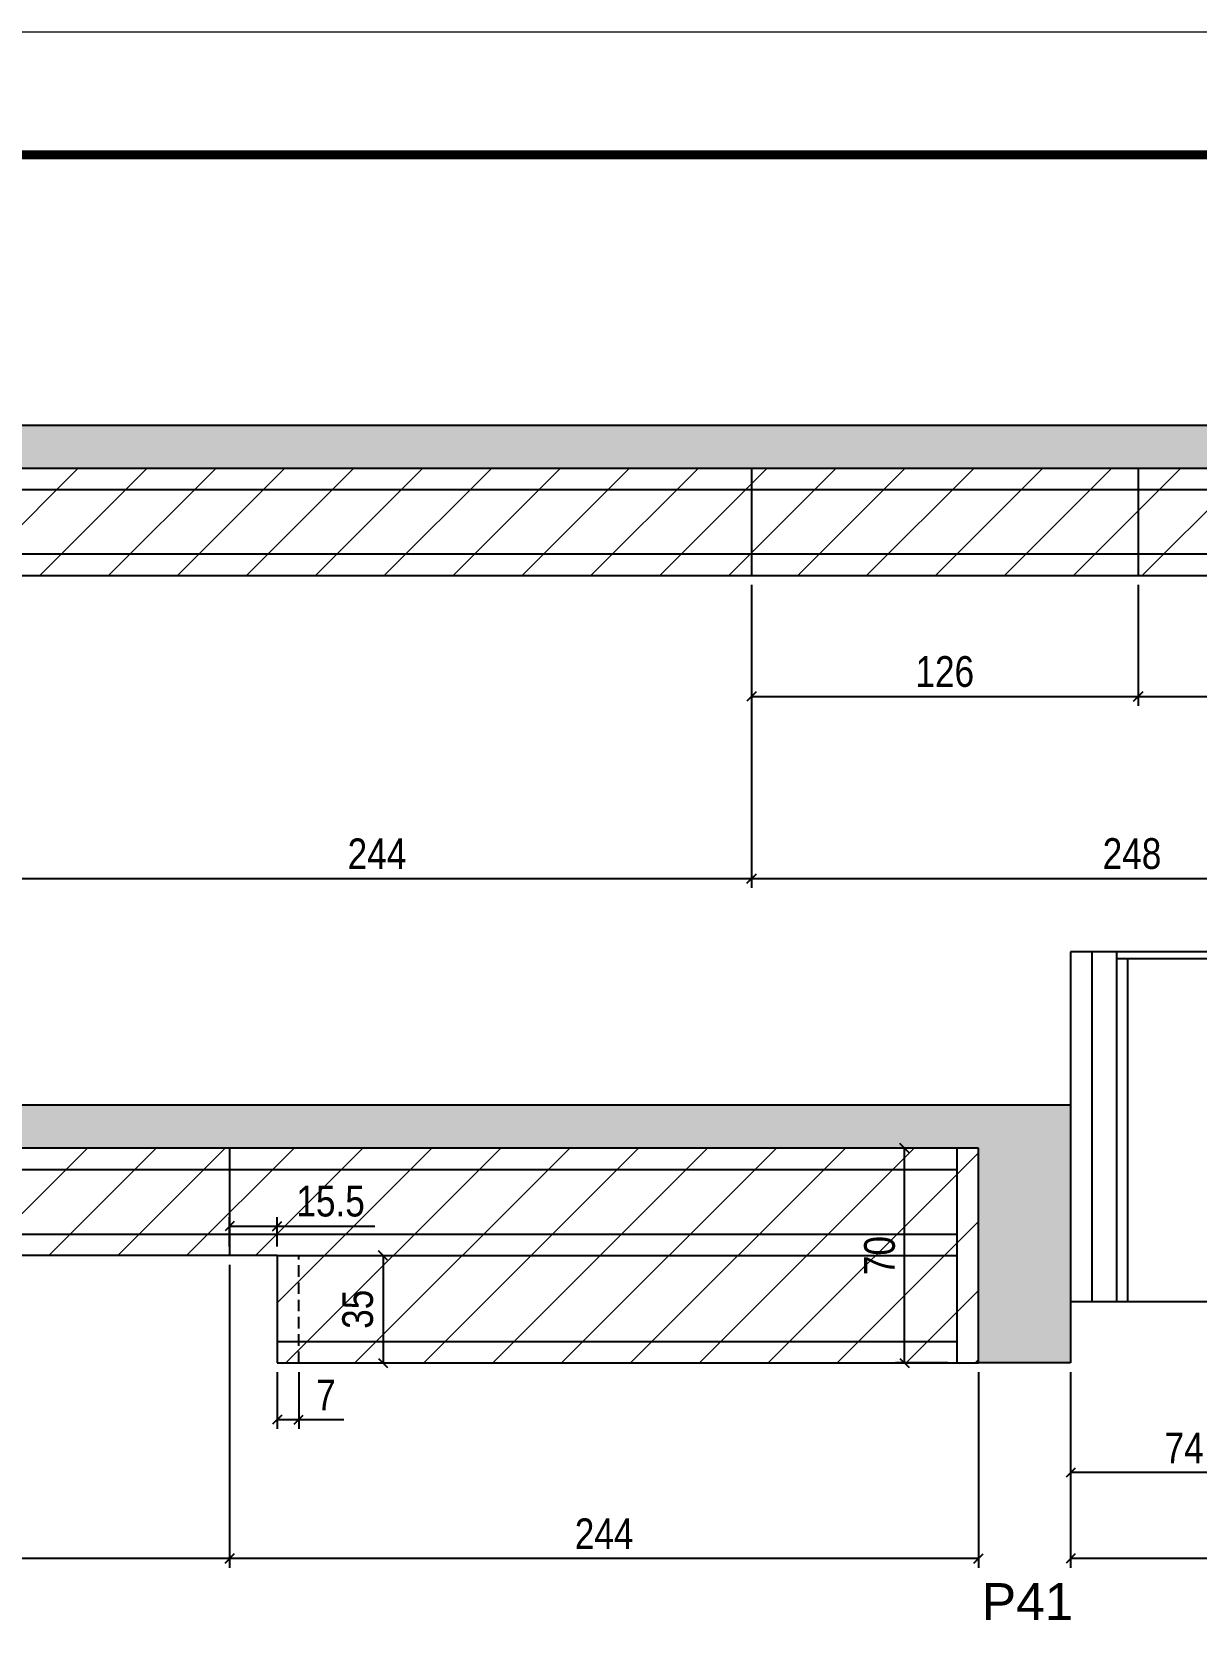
# Model space of a CAD drawing. Extents: x 3309 to 10008, y -2522 to 14608.
# Drawn here: x 8924 to 9304, y 12937 to 13459 of the extents above; entities that cross this region are included whole.
import ezdxf

# ---------------------------------------------------------------- set-up
doc = ezdxf.new("R2010")
doc.units = 0
doc.linetypes.add('DASHED', pattern=[0.75, 0.5, -0.25])
doc.linetypes.add('HIDDEN', pattern=[0.375, 0.25, -0.125])
for name, color, linetype in [('5', 5, 'Continuous'), ('COTA', 241, 'Continuous'), ('Painéis', 200, 'Continuous'), ('SARR_2.2x7', 40, 'Continuous'), ('SARR_3.5x7', 81, 'Continuous')]:
    doc.layers.add(name, color=color, linetype=linetype)
for name, color, linetype, lineweight in [('Folhas', 255, 'Continuous', 9), ('Hachura', 251, 'Continuous', 9), ('SARRAFO DE PRESSAO', 251, 'DASHED', 9)]:
    doc.layers.add(name, color=color, linetype=linetype, lineweight=lineweight)
doc.styles.add('COTA TECNICA', font='techl___.ttf', dxfattribs={"height": 10})
doc.styles.get("Standard").update_dxf_attribs({"font": 'arial.ttf'})
doc.dimstyles.new('PAINEL', dxfattribs={"dimtxt": 10, "dimasz": 3, "dimexe": 3, "dimexo": 3, "dimgap": 3, "dimtad": 1, "dimdec": 1, "dimzin": 12, "dimdsep": 46, "dimtxsty": 'COTA TECNICA', "dimblk1": 'OBLIQUE', "dimblk2": 'OBLIQUE', "dimsah": 1, "dimcen": 0.9, "dimclrd": 4, "dimclre": 4, "dimclrt": 240, "dimadec": 1, "dimazin": 3, "dimtfac": 1, "dimtdec": 1, "dimtmove": 0, "dimatfit": 3, "dimfxl": 1, "dimtolj": 1, "dimtzin": 12, "dimarcsym": 0})

# ---------------------------------------------------------------- blocks, each defined once
blk = doc.blocks.new('9999999999')
at = {"layer": 'Folhas'}
blk.add_lwpolyline([(98138.98, 34190.21), (99623.98, 34190.21), (99623.98, 35240.21), (98138.98, 35240.21)], close=True, dxfattribs=at)
at = {"layer": 'Folhas', "color": 30, "const_width": 3}
blk.add_lwpolyline([(98213.98, 34230.21), (99583.98, 34230.21), (99583.98, 35200.21), (98213.98, 35200.21)], close=True, dxfattribs=at)
blk = doc.blocks.new('_Oblique')
at = {"color": 0, "linetype": 'ByBlock', "lineweight": -2}
blk.add_line((-0.5, -0.5), (0.5, 0.5), dxfattribs=at)
blk = doc.blocks.new('*D2495')
at = {"layer": 'COTA', "color": 4, "lineweight": -2, "transparency": 16777216}
for p, q in [((8914.64, 13279.19), (8914.64, 13180.47)), ((9158.64, 13279.19), (9158.64, 13180.47)), ((8914.64, 13183.47), (9158.64, 13183.47))]:
    blk.add_line(p, q, dxfattribs=at)
at = {"layer": 'Defpoints', "color": 0, "transparency": 16777216}
for p in [(8914.64, 13282.19), (9158.64, 13282.19), (9158.64, 13183.47)]:
    blk.add_point(p, dxfattribs=at)
at = {"layer": 'COTA', "color": 4, "lineweight": -2, "transparency": 16777216, "xscale": 3, "yscale": 3, "zscale": 3, "rotation": 180}
blk.add_blockref('_Oblique', (8914.64, 13183.47), dxfattribs=at)
at = {"layer": 'COTA', "color": 4, "lineweight": -2, "transparency": 16777216, "xscale": 3, "yscale": 3, "zscale": 3}
blk.add_blockref('_Oblique', (9158.64, 13183.47), dxfattribs=at)
at = {"layer": 'COTA', "color": 240, "transparency": 16777216, "insert": (9036.64, 13191.55), "char_height": 10, "attachment_point": 5, "style": 'COTA TECNICA'}
blk.add_mtext('\\A1;244', dxfattribs=at)
blk = doc.blocks.new('*D2496')
at = {"layer": 'COTA', "color": 4, "lineweight": -2, "transparency": 16777216}
for p, q in [((9158.64, 13279.19), (9158.64, 13180.47)), ((9406.64, 13279.19), (9406.64, 13180.47)), ((9158.64, 13183.47), (9406.64, 13183.47))]:
    blk.add_line(p, q, dxfattribs=at)
at = {"layer": 'Defpoints', "color": 0, "transparency": 16777216}
for p in [(9158.64, 13282.19), (9406.64, 13282.19), (9406.64, 13183.47)]:
    blk.add_point(p, dxfattribs=at)
at = {"layer": 'COTA', "color": 4, "lineweight": -2, "transparency": 16777216, "xscale": 3, "yscale": 3, "zscale": 3, "rotation": 180}
blk.add_blockref('_Oblique', (9158.64, 13183.47), dxfattribs=at)
at = {"layer": 'COTA', "color": 4, "lineweight": -2, "transparency": 16777216, "xscale": 3, "yscale": 3, "zscale": 3}
blk.add_blockref('_Oblique', (9406.64, 13183.47), dxfattribs=at)
at = {"layer": 'COTA', "color": 240, "transparency": 16777216, "insert": (9282.64, 13191.57), "char_height": 10, "attachment_point": 5, "style": 'COTA TECNICA'}
blk.add_mtext('\\A1;248', dxfattribs=at)
blk = doc.blocks.new('*D2500')
at = {"layer": 'COTA', "color": 4, "lineweight": -2, "transparency": 16777216}
for p, q in [((9158.64, 13279.19), (9158.64, 13239.78)), ((9284.64, 13279.19), (9284.64, 13239.78)), ((9158.64, 13242.78), (9284.64, 13242.78))]:
    blk.add_line(p, q, dxfattribs=at)
at = {"layer": 'Defpoints', "color": 0, "transparency": 16777216}
for p in [(9158.64, 13282.19), (9284.64, 13282.19), (9284.64, 13242.78)]:
    blk.add_point(p, dxfattribs=at)
at = {"layer": 'COTA', "color": 4, "lineweight": -2, "transparency": 16777216, "xscale": 3, "yscale": 3, "zscale": 3, "rotation": 180}
blk.add_blockref('_Oblique', (9158.64, 13242.78), dxfattribs=at)
at = {"layer": 'COTA', "color": 4, "lineweight": -2, "transparency": 16777216, "xscale": 3, "yscale": 3, "zscale": 3}
blk.add_blockref('_Oblique', (9284.64, 13242.78), dxfattribs=at)
at = {"layer": 'COTA', "color": 240, "transparency": 16777216, "insert": (9221.64, 13250.88), "char_height": 10, "attachment_point": 5, "style": 'COTA TECNICA'}
blk.add_mtext('\\A1;126', dxfattribs=at)
blk = doc.blocks.new('*D2501')
at = {"layer": 'COTA', "color": 4, "lineweight": -2, "transparency": 16777216}
for p, q in [((9284.64, 13279.19), (9284.64, 13239.78)), ((9406.64, 13279.19), (9406.64, 13239.78)), ((9284.64, 13242.78), (9406.64, 13242.78))]:
    blk.add_line(p, q, dxfattribs=at)
at = {"layer": 'Defpoints', "color": 0, "transparency": 16777216}
for p in [(9284.64, 13282.19), (9406.64, 13282.19), (9406.64, 13242.78)]:
    blk.add_point(p, dxfattribs=at)
at = {"layer": 'COTA', "color": 4, "lineweight": -2, "transparency": 16777216, "xscale": 3, "yscale": 3, "zscale": 3, "rotation": 180}
blk.add_blockref('_Oblique', (9284.64, 13242.78), dxfattribs=at)
at = {"layer": 'COTA', "color": 4, "lineweight": -2, "transparency": 16777216, "xscale": 3, "yscale": 3, "zscale": 3}
blk.add_blockref('_Oblique', (9406.64, 13242.78), dxfattribs=at)
at = {"layer": 'COTA', "color": 240, "transparency": 16777216, "insert": (9345.64, 13250.83), "char_height": 10, "attachment_point": 5, "style": 'COTA TECNICA'}
blk.add_mtext('\\A1;122', dxfattribs=at)
blk = doc.blocks.new('*D2507')
at = {"layer": 'COTA', "color": 4, "lineweight": -2, "transparency": 16777216}
for p, q in [((9410.64, 13042.65), (9410.64, 12958.94)), ((9262.64, 13022.65), (9262.64, 12958.94)), ((9410.64, 12961.94), (9262.64, 12961.94))]:
    blk.add_line(p, q, dxfattribs=at)
at = {"layer": 'Defpoints', "color": 0, "transparency": 16777216}
for p in [(9410.64, 13045.65), (9262.64, 13025.65), (9262.64, 12961.94)]:
    blk.add_point(p, dxfattribs=at)
at = {"layer": 'COTA', "color": 4, "lineweight": -2, "transparency": 16777216, "xscale": 3, "yscale": 3, "zscale": 3, "rotation": 180}
blk.add_blockref('_Oblique', (9262.64, 12961.94), dxfattribs=at)
at = {"layer": 'COTA', "color": 4, "lineweight": -2, "transparency": 16777216, "xscale": 3, "yscale": 3, "zscale": 3}
blk.add_blockref('_Oblique', (9410.64, 12961.94), dxfattribs=at)
at = {"layer": 'COTA', "color": 240, "transparency": 16777216, "insert": (9336.64, 12970.03), "char_height": 10, "attachment_point": 5, "style": 'COTA TECNICA'}
blk.add_mtext('\\A1;148', dxfattribs=at)
blk = doc.blocks.new('*D2509')
at = {"layer": 'COTA', "color": 4, "lineweight": -2, "transparency": 16777216}
for p, q in [((9336.64, 13042.65), (9336.64, 12986.93)), ((9262.64, 13022.65), (9262.64, 12986.93)), ((9336.64, 12989.93), (9262.64, 12989.93))]:
    blk.add_line(p, q, dxfattribs=at)
at = {"layer": 'Defpoints', "color": 0, "transparency": 16777216}
for p in [(9336.64, 13045.65), (9262.64, 13025.65), (9262.64, 12989.93)]:
    blk.add_point(p, dxfattribs=at)
at = {"layer": 'COTA', "color": 4, "lineweight": -2, "transparency": 16777216, "xscale": 3, "yscale": 3, "zscale": 3, "rotation": 180}
blk.add_blockref('_Oblique', (9262.64, 12989.93), dxfattribs=at)
at = {"layer": 'COTA', "color": 4, "lineweight": -2, "transparency": 16777216, "xscale": 3, "yscale": 3, "zscale": 3}
blk.add_blockref('_Oblique', (9336.64, 12989.93), dxfattribs=at)
at = {"layer": 'COTA', "color": 240, "transparency": 16777216, "insert": (9299.64, 12998), "char_height": 10, "attachment_point": 5, "style": 'COTA TECNICA'}
blk.add_mtext('\\A1;74', dxfattribs=at)
blk = doc.blocks.new('*D2472')
at = {"layer": 'COTA', "color": 4, "lineweight": -2, "transparency": 16777216}
for p, q in [((8988.64, 13057.65), (8988.64, 12958.94)), ((9232.64, 13022.65), (9232.64, 12958.94)), ((9232.64, 12961.94), (8988.64, 12961.94))]:
    blk.add_line(p, q, dxfattribs=at)
at = {"layer": 'Defpoints', "color": 0, "transparency": 16777216}
for p in [(8988.64, 13060.65), (9232.64, 13025.65), (8988.64, 12961.94)]:
    blk.add_point(p, dxfattribs=at)
at = {"layer": 'COTA', "color": 4, "lineweight": -2, "transparency": 16777216, "xscale": 3, "yscale": 3, "zscale": 3, "rotation": 180}
blk.add_blockref('_Oblique', (8988.64, 12961.94), dxfattribs=at)
at = {"layer": 'COTA', "color": 4, "lineweight": -2, "transparency": 16777216, "xscale": 3, "yscale": 3, "zscale": 3}
blk.add_blockref('_Oblique', (9232.64, 12961.94), dxfattribs=at)
at = {"layer": 'COTA', "color": 240, "transparency": 16777216, "insert": (9110.64, 12970.01), "char_height": 10, "attachment_point": 5, "style": 'COTA TECNICA'}
blk.add_mtext('\\A1;244', dxfattribs=at)
blk = doc.blocks.new('*D2473')
at = {"layer": 'COTA', "color": 4, "lineweight": -2, "transparency": 16777216}
for p, q in [((8744.64, 13057.65), (8744.64, 12958.94)), ((8988.64, 13057.65), (8988.64, 12958.94)), ((8988.64, 12961.94), (8744.64, 12961.94))]:
    blk.add_line(p, q, dxfattribs=at)
at = {"layer": 'Defpoints', "color": 0, "transparency": 16777216}
for p in [(8744.64, 13060.65), (8988.64, 13060.65), (8744.64, 12961.94)]:
    blk.add_point(p, dxfattribs=at)
at = {"layer": 'COTA', "color": 4, "lineweight": -2, "transparency": 16777216, "xscale": 3, "yscale": 3, "zscale": 3, "rotation": 180}
blk.add_blockref('_Oblique', (8744.64, 12961.94), dxfattribs=at)
at = {"layer": 'COTA', "color": 4, "lineweight": -2, "transparency": 16777216, "xscale": 3, "yscale": 3, "zscale": 3}
blk.add_blockref('_Oblique', (8988.64, 12961.94), dxfattribs=at)
at = {"layer": 'COTA', "color": 240, "transparency": 16777216, "insert": (8866.64, 12970.01), "char_height": 10, "attachment_point": 5, "style": 'COTA TECNICA'}
blk.add_mtext('\\A1;244', dxfattribs=at)
blk = doc.blocks.new('*D2475')
at = {"layer": 'COTA', "color": 4, "lineweight": -2, "transparency": 16777216}
for p, q in [((8988.64, 13063.65), (8988.64, 13073.21)), ((8988.64, 13070.21), (9004.14, 13070.21)), ((9004.14, 13063.65), (9004.14, 13073.21)), ((9004.14, 13070.21), (9035.93, 13070.21))]:
    blk.add_line(p, q, dxfattribs=at)
at = {"layer": 'Defpoints', "color": 0, "transparency": 16777216}
for p in [(9004.14, 13070.21), (8988.64, 13060.65), (9004.14, 13060.65)]:
    blk.add_point(p, dxfattribs=at)
at = {"layer": 'COTA', "color": 4, "lineweight": -2, "transparency": 16777216, "xscale": 3, "yscale": 3, "zscale": 3, "rotation": 180}
blk.add_blockref('_Oblique', (8988.64, 13070.21), dxfattribs=at)
at = {"layer": 'COTA', "color": 4, "lineweight": -2, "transparency": 16777216, "xscale": 3, "yscale": 3, "zscale": 3}
blk.add_blockref('_Oblique', (9004.14, 13070.21), dxfattribs=at)
at = {"layer": 'COTA', "color": 240, "transparency": 16777216, "insert": (9021.53, 13078.32), "char_height": 10, "attachment_point": 5, "style": 'COTA TECNICA'}
blk.add_mtext('\\A1;15.5', dxfattribs=at)
blk = doc.blocks.new('*D2476')
at = {"layer": 'COTA', "color": 4, "lineweight": -2, "transparency": 16777216}
for p, q in [((9004.14, 13022.65), (9004.14, 13004.2)), ((9011.14, 13022.65), (9011.14, 13004.2)), ((9004.14, 13007.2), (9011.14, 13007.2)), ((9011.14, 13007.2), (9025.87, 13007.2))]:
    blk.add_line(p, q, dxfattribs=at)
at = {"layer": 'Defpoints', "color": 0, "transparency": 16777216}
for p in [(9004.14, 13025.65), (9011.14, 13025.65), (9011.14, 13007.2)]:
    blk.add_point(p, dxfattribs=at)
at = {"layer": 'COTA', "color": 4, "lineweight": -2, "transparency": 16777216, "xscale": 3, "yscale": 3, "zscale": 3, "rotation": 180}
blk.add_blockref('_Oblique', (9004.14, 13007.2), dxfattribs=at)
at = {"layer": 'COTA', "color": 4, "lineweight": -2, "transparency": 16777216, "xscale": 3, "yscale": 3, "zscale": 3}
blk.add_blockref('_Oblique', (9011.14, 13007.2), dxfattribs=at)
at = {"layer": 'COTA', "color": 240, "transparency": 16777216, "insert": (9020, 13015.27), "char_height": 10, "attachment_point": 5, "style": 'COTA TECNICA'}
blk.add_mtext('\\A1;7', dxfattribs=at)
blk = doc.blocks.new('*D2477')
at = {"layer": 'COTA', "color": 4, "lineweight": -2, "transparency": 16777216}
for p, q in [((9014.14, 13060.65), (9041.61, 13060.65)), ((9038.61, 13060.65), (9038.61, 13025.65)), ((9014.14, 13025.65), (9041.61, 13025.65))]:
    blk.add_line(p, q, dxfattribs=at)
at = {"layer": 'Defpoints', "color": 0, "transparency": 16777216}
for p in [(9011.14, 13060.65), (9011.14, 13025.65), (9038.61, 13025.65)]:
    blk.add_point(p, dxfattribs=at)
at = {"layer": 'COTA', "color": 4, "lineweight": -2, "transparency": 16777216, "xscale": 3, "yscale": 3, "zscale": 3}
for p, rotation in [((9038.61, 13060.65), 90), ((9038.61, 13025.65), 270)]:
    blk.add_blockref('_Oblique', p, dxfattribs=dict(at, rotation=rotation))
at = {"layer": 'COTA', "color": 240, "transparency": 16777216, "insert": (9030.39, 13043.15), "char_height": 10, "attachment_point": 5, "rotation": 90, "style": 'COTA TECNICA'}
blk.add_mtext('\\A1;35', dxfattribs=at)
blk = doc.blocks.new('*D2480')
at = {"layer": 'COTA', "color": 4, "lineweight": -2, "transparency": 16777216}
for p, q in [((9222.64, 13095.65), (9205.53, 13095.65)), ((9208.53, 13025.65), (9208.53, 13095.65)), ((9222.64, 13025.65), (9205.53, 13025.65))]:
    blk.add_line(p, q, dxfattribs=at)
at = {"layer": 'Defpoints', "color": 0, "transparency": 16777216}
for p in [(9208.53, 13095.65), (9225.64, 13095.65), (9225.64, 13025.65)]:
    blk.add_point(p, dxfattribs=at)
at = {"layer": 'COTA', "color": 4, "lineweight": -2, "transparency": 16777216, "xscale": 3, "yscale": 3, "zscale": 3}
for p, rotation in [((9208.53, 13095.65), 90), ((9208.53, 13025.65), 270)]:
    blk.add_blockref('_Oblique', p, dxfattribs=dict(at, rotation=rotation))
at = {"layer": 'COTA', "color": 240, "transparency": 16777216, "insert": (9200.43, 13060.65), "char_height": 10, "attachment_point": 5, "rotation": 90, "style": 'COTA TECNICA'}
blk.add_mtext('\\A1;70', dxfattribs=at)

msp = doc.modelspace()

# ---------------------------------------------------------------- hatches: boundary and pattern name
at = {"layer": 'COTA'}
h = msp.add_hatch(dxfattribs=at)
h.set_pattern_fill('AR-CONC', color=256, scale=0.03)
h.set_pattern_definition([(50, (-49.0637, -42.8276), (5.4655401, -0.4781726), [0.5715, -6.2865]), (355, (-49.0637, -42.8276), (-1.0573026, 5.7317054), [0.4572, -5.0292175]), (100.451445, (-48.608, -42.8675), (4.4082374, 5.2535326), [0.4857003, -5.3427073]), (46.1842, (-49.0637, -41.3036), (8.1323712, -1.2612698), [0.85725, -9.42975]), (96.63556, (-48.386, -41.409), (7.122124, 7.4227837), [0.7285507, -8.0140682]), (351.18415, (-49.064, -41.304), (7.122124, 7.4227837), [0.685799, -7.543792]), (21, (-48.3017, -41.6846), (4.5484317, -3.067956), [0.5715, -6.2865]), (326, (-48.3017, -41.6846), (1.8540609, 5.525639), [0.4572, -5.0292]), (71.451445, (-47.9226, -41.9403), (6.4024926, 2.457683), [0.4857003, -5.3426981]), (37.5, (-49.0637, -42.8276), (0.0926581, 2.53665117), [0, -4.96824, 0, -5.1054, 0, -5.04825]), (7.5, (-49.0637, -42.8276), (2.00458988, 3.00541724), [0, -2.91084, 0, -4.85394, 0, -1.92405]), (327.5, (-50.763, -42.8276), (4.06771786, -0.17186232), [0, -1.905, 0, -5.9436, 0, -7.8867]), (317.5, (-51.525, -42.8276), (4.44387544, 0.7627947), [0, -2.4765, 0, -3.94716, 0, -5.6007])])
h.paths.add_polyline_path([(8640.64, 13267.19), (8640.64, 13247.19), (8670.64, 13247.19), (8670.64, 13317.19), (9406.64, 13317.19), (9406.64, 13331.19), (8496.64, 13331.19), (8496.64, 13313.19), (8640.64, 13313.19)])
h = msp.add_hatch(dxfattribs=at)
h.set_pattern_fill('AR-CONC', color=256, scale=0.03)
h.set_pattern_definition([(50, (0, -42.8276), (5.4655401, -0.4781726), [0.5715, -6.2865]), (355, (0, -42.8276), (-1.0573026, 5.7317054), [0.4572, -5.0292175]), (100.451445, (0.4555, -42.8675), (4.4082374, 5.2535326), [0.4857003, -5.3427073]), (46.1842, (0, -41.3036), (8.1323712, -1.2612698), [0.85725, -9.42975]), (96.63556, (0.678, -41.409), (7.122124, 7.4227837), [0.7285507, -8.0140682]), (351.18415, (0, -41.304), (7.122124, 7.4227837), [0.685799, -7.543792]), (21, (0.762, -41.6846), (4.5484317, -3.067956), [0.5715, -6.2865]), (326, (0.762, -41.6846), (1.8540609, 5.525639), [0.4572, -5.0292]), (71.451445, (1.141, -41.9403), (6.4024926, 2.457683), [0.4857003, -5.3426981]), (37.5, (0, -42.8276), (0.0926581, 2.53665117), [0, -4.96824, 0, -5.1054, 0, -5.04825]), (7.5, (0, -42.8276), (2.00458988, 3.00541724), [0, -2.91084, 0, -4.85394, 0, -1.92405]), (327.5, (-1.6993, -42.8276), (4.06771786, -0.17186232), [0, -1.905, 0, -5.9436, 0, -7.8867]), (317.5, (-2.4613, -42.8276), (4.44387544, 0.7627947), [0, -2.4765, 0, -3.94716, 0, -5.6007])])
h.paths.add_polyline_path([(9232.64, 13025.65), (9262.64, 13025.65), (9262.64, 13045.65), (9262.64, 13109.65), (8496.64, 13109.65), (8496.64, 13095.65), (9232.64, 13095.65)])
at = {"layer": 'Hachura', "linetype": 'ByBlock'}
h = msp.add_hatch(dxfattribs=at)
h.set_pattern_fill('ANSI31', color=256, scale=5)
h.paths.add_polyline_path([(8568.64, 13267.19), (8568.64, 13313.19), (8496.64, 13313.19), (8496.64, 13267.19)])
h.paths.add_polyline_path([(8640.64, 13267.19), (8640.64, 13313.19), (8568.64, 13313.19), (8568.64, 13267.19)])
h.paths.add_polyline_path([(8670.64, 13317.19), (8670.64, 13247.19), (8899.14, 13247.19), (8899.14, 13282.19), (8914.64, 13282.19), (8914.64, 13317.19)])
h.paths.add_polyline_path([(9158.64, 13282.19), (9158.64, 13317.19), (8914.64, 13317.19), (8914.64, 13282.19)])
h.paths.add_polyline_path([(9284.64, 13282.19), (9284.64, 13317.19), (9158.64, 13317.19), (9158.64, 13282.19)])
h.paths.add_polyline_path([(9406.64, 13282.19), (9406.64, 13317.19), (9284.64, 13317.19), (9284.64, 13282.19)])
h.paths.add_polyline_path([(9232.64, 13025.65), (9232.64, 13095.65), (8988.64, 13095.65), (8988.64, 13060.65), (9004.14, 13060.65), (9004.14, 13025.65)])
h.paths.add_polyline_path([(8988.64, 13060.65), (8988.64, 13095.65), (8744.64, 13095.65), (8744.64, 13060.65)])
h.paths.add_polyline_path([(8618.64, 13095.65), (8618.64, 13060.65), (8744.64, 13060.65), (8744.64, 13095.65)])
h.paths.add_polyline_path([(8618.64, 13060.65), (8618.64, 13095.65), (8496.64, 13095.65), (8496.64, 13060.65)])
h.paths.add_polyline_path([(8280.36, 13042.88), (8299.36, 13042.88), (8299.36, 13077.88), (8280.36, 13077.88)])

# ---------------------------------------------------------------- linework, layer by layer
at = {"layer": 'COTA'}
for p, q in [((8663.64, 13331.19), (9406.64, 13331.19)), ((9262.64, 13109.65), (8496.64, 13109.65)), ((9262.64, 13045.65), (9262.64, 13025.65)), ((9262.64, 13025.65), (9232.64, 13025.65))]:
    msp.add_line(p, q, dxfattribs=at)
at = {"layer": 'Painéis', "linetype": 'ByBlock'}
for p, q in [((8670.64, 13317.19), (9406.64, 13317.19)), ((9158.64, 13317.19), (9158.64, 13282.19)), ((9284.64, 13317.19), (9284.64, 13282.19)), ((8899.14, 13282.19), (9406.64, 13282.19)), ((9410.64, 13159.65), (9262.64, 13159.65)), ((9262.64, 13159.65), (9262.64, 13045.65)), ((9232.64, 13095.65), (8496.64, 13095.65)), ((8988.64, 13095.65), (8988.64, 13060.65)), ((9232.64, 13025.65), (9232.64, 13095.65)), ((9004.14, 13060.65), (8496.64, 13060.65)), ((9004.14, 13060.65), (9004.14, 13025.65)), ((9262.64, 13045.65), (9410.64, 13045.65)), ((9004.14, 13025.65), (9232.64, 13025.65))]:
    msp.add_line(p, q, dxfattribs=at)
at = {"layer": 'SARR_2.2x7', "linetype": 'Continuous'}
for p, q in [((9158.64, 13310.19), (8914.64, 13310.19)), ((9399.64, 13310.19), (9158.64, 13310.19)), ((9158.64, 13289.19), (8914.64, 13289.19)), ((9399.64, 13289.19), (9158.64, 13289.19)), ((9269.64, 13045.65), (9269.64, 13159.65)), ((9277.64, 13157.45), (9336.64, 13157.45)), ((9225.64, 13025.65), (9225.64, 13095.65)), ((8744.64, 13088.65), (8988.64, 13088.65)), ((8988.64, 13088.65), (9225.64, 13088.65)), ((8744.64, 13067.65), (8988.64, 13067.65)), ((8988.64, 13067.65), (9225.64, 13067.65)), ((9004.14, 13060.65), (9225.64, 13060.65)), ((9004.14, 13032.65), (9225.64, 13032.65))]:
    msp.add_line(p, q, dxfattribs=at)
at = {"layer": 'SARR_2.2x7', "linetype": 'HIDDEN', "ltscale": 15}
msp.add_line((9011.14, 13025.65), (9011.14, 13060.65), dxfattribs=at)
at = {"layer": 'SARR_3.5x7'}
for p, q in [((9277.64, 13159.65), (9277.64, 13045.65)), ((9281.14, 13157.45), (9281.14, 13045.65))]:
    msp.add_line(p, q, dxfattribs=at)

# ---------------------------------------------------------------- block references
at = {"layer": 'SARRAFO DE PRESSAO', "color": 6, "linetype": 'ByBlock'}
msp.add_blockref('9999999999', (-90061.11, -21780.92), dxfattribs=at)

# ---------------------------------------------------------------- texts
at = {"layer": '5', "linetype": 'Continuous'}
msp.add_text('P41', height=12, rotation=0, dxfattribs=at).set_placement((9233.7, 12941.93))

# ---------------------------------------------------------------- dimensions: what is measured, and where the dimension line sits
at = {"layer": 'COTA'}
for base, p1, p2, picture, middle in [((9158.64, 13183.47), (8914.64, 13282.19), (9158.64, 13282.19), '*D2495', (9036.64, 13191.55)), ((9284.64, 13242.78), (9158.64, 13282.19), (9284.64, 13282.19), '*D2500', (9221.64, 13250.88))]:
    dim = msp.add_linear_dim(base=base, p1=p1, p2=p2, dimstyle='PAINEL', dxfattribs=at)
    dim.commit()
    dim.dimension.update_dxf_attribs({"geometry": picture, "text_midpoint": middle})
for base, p1, picture, middle in [((9406.64, 13183.47), (9158.64, 13282.19), '*D2496', (9282.64, 13191.57)), ((9406.64, 13242.78), (9284.64, 13282.19), '*D2501', (9345.64, 13250.83))]:
    dim = msp.add_linear_dim(base=base, p1=p1, p2=(9406.64, 13282.19), dimstyle='PAINEL', override={"dimtmove": 1}, dxfattribs=at)
    dim.commit()
    dim.dimension.update_dxf_attribs({"geometry": picture, "text_midpoint": middle})
for base, p1, p2, angle, picture, middle in [((9208.53, 13095.65), (9225.64, 13025.65), (9225.64, 13095.65), 90, '*D2480', (9200.43, 13060.65)), ((9004.14, 13070.21), (8988.64, 13060.65), (9004.14, 13060.65), 180, '*D2475', (9021.53, 13078.32)), ((8744.64, 12961.94), (8988.64, 13060.65), (8744.64, 13060.65), 180, '*D2473', (8866.64, 12970.01)), ((8988.64, 12961.94), (9232.64, 13025.65), (8988.64, 13060.65), 180, '*D2472', (9110.64, 12970.01)), ((9038.61, 13025.65), (9011.14, 13060.65), (9011.14, 13025.65), 90, '*D2477', (9030.39, 13043.15)), ((9262.64, 12961.94), (9410.64, 13045.65), (9262.64, 13025.65), 180, '*D2507', (9336.64, 12970.03)), ((9011.14, 13007.2), (9004.14, 13025.65), (9011.14, 13025.65), 180, '*D2476', (9020, 13015.27))]:
    dim = msp.add_linear_dim(base=base, p1=p1, p2=p2, angle=angle, dimstyle='PAINEL', dxfattribs=at)
    dim.commit()
    dim.dimension.update_dxf_attribs({"geometry": picture, "text_midpoint": middle})
dim = msp.add_linear_dim(base=(9262.64, 12989.93), p1=(9336.64, 13045.65), p2=(9262.64, 13025.65), angle=180, dimstyle='PAINEL', override={"dimtmove": 1}, dxfattribs=at)
dim.commit()
dim.dimension.update_dxf_attribs({"geometry": '*D2509', "text_midpoint": (9299.64, 12998)})

doc.saveas('drawing.dxf')
